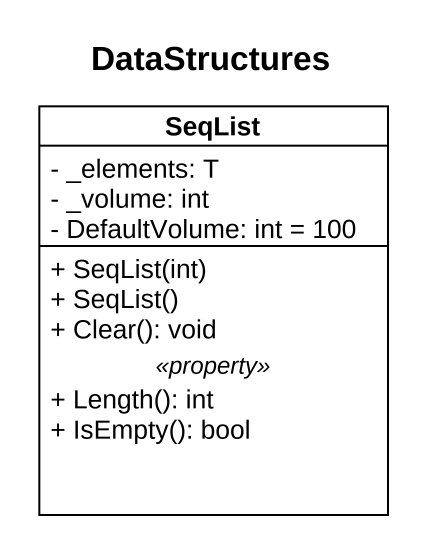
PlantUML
@startuml
title DataStructures
hide circle
hide empty members
skinparam classAttributeIconSize 0
class SeqList {
  - _elements: T
  - _volume: int
  - DefaultVolume: int = 100
  --
  + SeqList(int)
  + SeqList()
  + Clear(): void
  .. <<property>> ..
  + Length(): int
  + IsEmpty(): bool
}
@enduml
